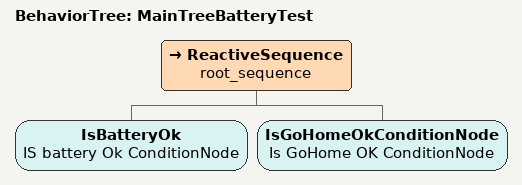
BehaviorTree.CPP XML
<?xml version="1.0" encoding="UTF-8"?>
<root main_tree_to_execute = "MainTreeBatteryTest">
    <BehaviorTree ID="MainTreeBatteryTest">
        <ReactiveSequence name="root_sequence">
            <IsBatteryOk name="IS battery Ok ConditionNode"/>
            <IsGoHomeOkConditionNode name="Is GoHome OK ConditionNode"/>
        </ReactiveSequence>
    </BehaviorTree>
</root>
